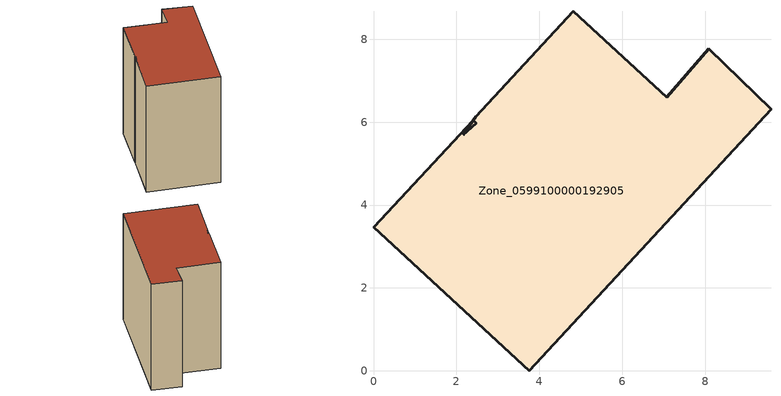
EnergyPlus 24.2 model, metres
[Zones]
Zone_0599100000192905
 floor ground (C_G): 0,3.46 2.4,6.04 2.46,6.13 4.82,8.68 7.08,6.6 8.09,7.78 9.59,6.31 3.76,0 z0; 2.4,6.04 2.16,5.69 2.48,5.98 z0
 wall outside (C_F): 2.48,5.98 2.16,5.69 2.4,6.04 2.48,5.98 / 8.09,7.78 7.08,6.6 4.82,8.68 2.46,6.13 2.4,6.04 0,3.46 3.76,0 9.59,6.31 8.09,7.78 z0:8.58
 roof outside (C_R): 2.4,6.04 0,3.46 3.76,0 9.59,6.31 8.09,7.78 7.08,6.6 4.82,8.68 2.46,6.13 2.4,6.04 2.48,5.98 2.16,5.69 z8.58
[BUILDING]
Pand.0599100000192905: North Axis=0; Terrain=City; Loads Convergence Tolerance Value=0.04; Temperature Convergence Tolerance Value=0.4; Solar Distribution=FullExterior; Maximum Number of Warmup Days=25; Minimum Number of Warmup Days=1
[Site:Location]
Rotterdam.The.Hague.AP_ZH_NLD Design_Conditions: Latitude=51.96; Longitude=4.45; Time Zone=1; Elevation=-4.5
[SITE:GROUNDTEMPERATURE:BUILDINGSURFACE]
18, 18, 18, 18, 18, 18, 18, 18, 18, 18, 18, 18
[MATERIAL] Thermal Absorptance=0.9; Solar Absorptance=0.7; Visible Absorptance=0.7
Name | Roughness | Thickness | Conductivity | Density | Specific Heat
G.TC.1946 | MediumSmooth | 0.15 | 1 | 540 | 1210
F.TC.1946 | Rough | 0.3 | 0.857143 | 1920 | 840
R.TC.1946 | MediumRough | 0.2 | 0.909091 | 1500 | 1000
[CONSTRUCTION]
C_G: G.TC.1946
C_F: F.TC.1946
C_R: R.TC.1946
[ZONE]
Zone_0599100000192905: Type=1; Multiplier=1; Ceiling Height=Autocalculate; Volume=Autocalculate; Floor Area=autocalculate; Part of Total Floor Area=Yes
[ZONEINFILTRATION:DESIGNFLOWRATE]
Infil_Zone_0599100000192905: Zone or ZoneList or Space or SpaceList=Zone_0599100000192905; Schedule=AlwaysOn; Design Flow Rate Calculation Method=Flow/Area; Flow Rate per Floor Area=0.003; Constant Term Coefficient=1; Temperature Term Coefficient=0; Velocity Term Coefficient=0; Velocity Squared Term Coefficient=0
[HVACTEMPLATE:ZONE:IDEALLOADSAIRSYSTEM]
Zone_0599100000192905: Maximum Heating Supply Air Temperature=50; Minimum Cooling Supply Air Temperature=13; Maximum Heating Supply Air Humidity Ratio=0.0156; Minimum Cooling Supply Air Humidity Ratio=0.0077; Heating Limit=NoLimit; Cooling Limit=NoLimit; Dehumidification Control Type=ConstantSensibleHeatRatio; Cooling Sensible Heat Ratio=0.7; Dehumidification Setpoint=60; Humidification Control Type=None; Humidification Setpoint=30; Outdoor Air Method=None; Outdoor Air Flow Rate per Person=0.00944; Outdoor Air Flow Rate per Zone Floor Area=0; Outdoor Air Flow Rate per Zone=0; Demand Controlled Ventilation Type=None; Outdoor Air Economizer Type=NoEconomizer; Heat Recovery Type=None; Sensible Heat Recovery Effectiveness=0.7; Latent Heat Recovery Effectiveness=0.65
[ZONECONTROL:THERMOSTAT]
ThermostatControl_Zone_0599100000192905: Zone or ZoneList=Zone_0599100000192905; Control Type Schedule=DualSetpointControlType; Control 1=Thermostat_Zone_0599100000192905; Temperature Difference Between Cutout And Setpoint=0
[THERMOSTATSETPOINT:DUALSETPOINT]
Thermostat_Zone_0599100000192905: Heating Setpoint Temperature Schedule=HeatingSetpoint_Zone_0599100000192905; Cooling Setpoint Temperature Schedule=CoolingSetpoint_Zone_0599100000192905
[SCHEDULE:COMPACT]
HeatingSetpoint_Zone_0599100000192905: Through: 12/31, For: AllDays, Until: 24:00, 21
CoolingSetpoint_Zone_0599100000192905: Through: 12/31, For: AllDays, Until: 24:00, 24
DualSetpointControlType: Through: 12/31, For: AllDays, Until: 24:00, 4
AlwaysOn: Through: 12/31, For: AllDays, Until: 24:00, 1
